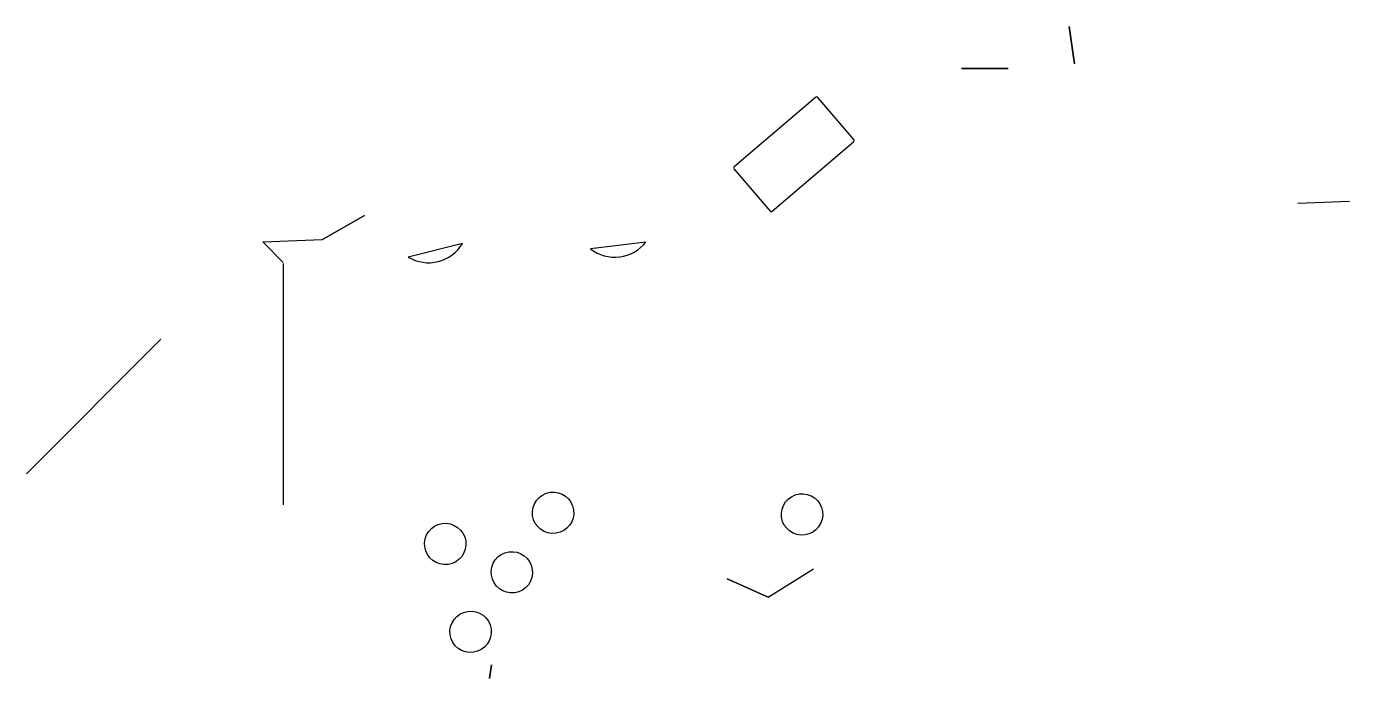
# Model space of a CAD drawing. Header units: inches. Extents: x -28.1 to 3.9, y -7.1 to 8.7.
import ezdxf

# ---------------------------------------------------------------- set-up
doc = ezdxf.new("R2010")
doc.units = ezdxf.units.IN
doc.header["$MEASUREMENT"] = 0

msp = doc.modelspace()

# ---------------------------------------------------------------- linework, layer by layer
for p, q in [((-9.028, 6.938), (-10.991, 5.257)), ((-8.103, 5.921), (-8.973, 6.934)), ((-10.071, 4.184), (-8.108, 5.865)), ((-10.996, 5.201), (-10.126, 4.188)), ((-21.891, 2.951), (-22.387, 3.446))]:
    msp.add_line(p, q)
for points in [[(-2.894, 8.652), (-2.765, 7.746)], [(-4.373, 7.633), (-5.498, 7.633)], [(-19.931, 4.083), (-20.94, 3.5)], [(-10.171, -5.138), (-11.163, -4.696)], [(-16.909, -7.108), (-16.86, -6.779)]]:
    msp.add_lwpolyline(points, close=True)
for points in [[(3.88, 4.419), (2.633, 4.373)], [(-22.387, 3.446), (-20.94, 3.5)], [(-21.891, 2.919), (-21.891, -2.907)], [(-24.847, 1.093), (-28.097, -2.157)], [(-10.171, -5.138), (-9.076, -4.454)], [(-10.171, -5.138), (-11.163, -4.696)]]:
    msp.add_lwpolyline(points)
for points in [[(-17.559, 3.405), (-18.869, 3.078, 0.414214)], [(-13.124, 3.442), (-14.464, 3.277, 0.414214)]]:
    msp.add_lwpolyline(points, format="xyb", close=True)
for centre, major_axis, start_param, end_param in [((-9.003, 6.908), (0.0393, 0.0015), 0.671716, 2.242513), ((-8.133, 5.895), (0.0393, 0.0015), 5.384105, 6.954902), ((-10.966, 5.227), (-0.0393, -0.0015), 5.384105, 6.954902), ((-10.096, 4.214), (-0.0393, -0.0015), 0.671716, 2.242513)]:
    msp.add_ellipse(centre, major_axis=major_axis, ratio=0.999048, start_param=start_param, end_param=end_param)
for centre in [(-15.37, -3.102), (-9.353, -3.141), (-17.976, -3.856), (-16.366, -4.541), (-17.362, -5.979)]:
    msp.add_ellipse(centre, major_axis=(-0.495, -0.071), ratio=0.999391)

doc.saveas('drawing.dxf')
